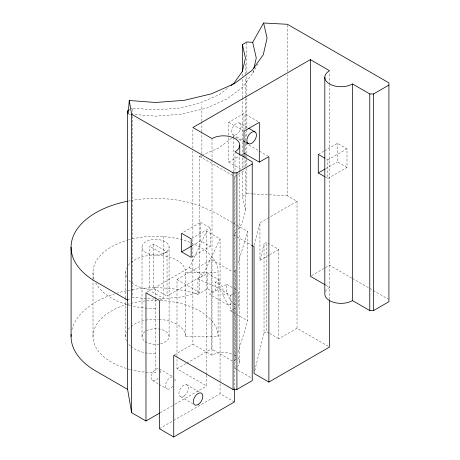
<?xml version="1.0" encoding="UTF-8"?>
<svg xmlns="http://www.w3.org/2000/svg" width="460" height="460" viewBox="0 0 460 460"><rect width="100%" height="100%" fill="white"/><g stroke="black" fill="none" stroke-linecap="round" stroke-linejoin="round"><path stroke-width="0.34" stroke-dasharray="2.3 1.72" d="M126.218 368.425A62.537 36.104 0 0 1 93.012 336.536L93.012 279.548M93.012 278.835L93.012 272.429M125.499 336.536L125.499 298.781M125.499 298.068L125.499 272.429M132.279 116.035L132.273 297.378L155.549 299.149M132.279 115.322L132.279 108.152L155.555 109.923L178.831 108.152L199.427 103.23L219.109 94.697L228.752 87.256M142.013 336.536L142.013 247.227M163.208 236.394L163.208 298.287L149.805 290.553L149.81 246.341L153.634 244.128L167.037 251.867L167.037 296.079L202.837 275.408L220.064 238.935L206.666 231.202L189.434 267.674L153.634 288.339L153.634 244.128M155.549 299.5L155.549 372.64A62.537 36.104 0 0 1 130.927 369.725M155.549 299.034L155.549 289.777A30.049 17.348 0 0 1 130.933 282.377M169.09 336.536L169.09 247.227A13.535 7.814 0 0 0 148.781 240.459A13.535 7.814 0 0 0 148.781 253.995A13.535 7.814 0 0 0 169.09 247.227M206.666 375.193L206.666 385.94L176.991 368.805L176.991 356.661M176.991 355.948L176.991 279.502L211.45 259.607L232.467 271.739M190.963 242.667A62.537 36.104 0 0 1 218.092 272.429L218.092 336.536L185.604 336.536L185.604 272.429A30.049 17.348 0 0 0 164.588 255.881A30.049 17.348 0 0 0 130.933 262.476M192.872 150.943L192.884 344.155L212.025 355.206A16.244 9.378 0 0 1 231.633 353.717L233.237 354.43M192.872 148.103L192.884 128.938M213.365 292.106L207.621 288.788L197.932 294.383L197.932 278.909L207.621 273.315L219.109 279.945L219.109 288.788L209.536 294.314L228.683 305.365L232.513 303.157M158.372 298.931L178.825 297.378L199.427 292.451L199.427 156.279L202.71 154.859M200.635 222.295L210.208 227.827L210.208 246.393L200.635 240.867L200.635 222.295L182.2 232.938M201.882 157.699L201.882 132.606M201.882 131.888L201.882 121.848M201.882 121.135L201.882 104.644M206.666 374.474L206.666 231.202M207.621 288.788L207.621 273.315M232.467 361.048L211.45 348.916L211.45 259.607M212.025 355.206L212.025 161.529M212.025 160.81L212.025 139.288M215.28 291.002L215.28 282.158L219.109 279.945M234.422 401.965L220.064 393.674L220.064 381.495M220.064 380.782L220.064 238.935M228.683 305.365L222.939 295.418L222.939 286.58L215.28 282.158M232.15 302.536L226.768 293.21L226.768 284.366L222.939 286.58M240.936 169.194L228.683 162.121L228.683 135.826M228.683 135.119L228.683 122.331L243.995 113.488L258.704 121.975M232.432 311.955L230.598 310.891L230.598 295.418L215.28 286.58L197.932 278.909M233.852 172.086L233.852 139.225M233.852 138.512L233.852 136.367L242.454 141.335M234.422 389.039L234.427 176.485L237.417 174.76M237.458 369.892L234.997 368.471L235.002 153.272M234.174 360.772L235.819 359.823L235.819 270.514L236.239 269.146M238.251 306.475L238.251 291.002M239.758 361.842L239.758 172.465M239.758 171.747L239.758 155.963M237.906 229.304L242.374 223.077L245.439 209.651L242.374 196.184L242.374 171.034M242.374 168.159L242.374 98.463M242.374 97.744L242.374 79.062M242.374 76.188L242.374 73.312M243.995 167.405L243.995 158.171M243.995 129.829L243.995 113.488M245.439 209.651L245.439 169.401M245.439 166.526L245.439 158.619M245.439 157.901L245.439 155.026M245.439 154.307L245.439 143.526M245.439 140.651L245.439 132.031M245.439 129.156L245.439 98.25M245.439 97.531L245.439 77.406M245.439 74.531L245.439 63.032M242.374 196.184L246.853 193.597L246.859 168.446M246.859 165.571L246.859 158.389M246.859 157.671L246.859 154.077M246.859 153.358L246.859 144.014M246.859 136.114L246.859 128.926M246.859 128.208L246.859 95.876M246.859 95.157L246.859 75.756M246.859 72.881L246.859 41.986M238.119 352.291L247.75 320.798L247.75 231.489L236.722 225.124M269.089 255.07L259.952 260.343L259.952 222.766L269.002 217.54M254.736 370.725L264.034 333.149L264.034 243.84L266.587 242.368L269.037 243.783M269.037 333.086L266.587 331.671L266.587 242.368M328.342 346.328L297.022 328.244L278.835 338.744L278.84 249.441L269.652 244.133M297.022 328.244L297.028 201.325L287.454 195.799L287.454 74.526M287.454 71.656L287.454 25.012M324.455 150.817L337.421 143.33L346.995 148.856L346.995 167.428L327.848 178.48L327.848 159.907L325.456 158.527M329.573 299.684L329.573 85.06M329.573 84.341L329.573 72.151M346.995 167.428L337.421 161.903L337.421 143.33M134.855 114.528L155.555 116.144L181.619 114.166L205.907 108.359L226.768 99.118L242.776 87.078L252.833 73.054L253.46 70.317M254.386 245.255L259.952 222.766M259.952 260.343L264.034 243.84M238.119 262.988L247.75 231.489M235.819 359.823L236.239 358.455M252.833 73.054L258.399 63.302M236.285 231.564L233.852 234.956L236.296 236.371M231.581 138.121L219.109 147.752L203.366 154.577M232.15 137.678L233.852 136.367M297.028 201.325L269.606 217.189M128.783 110.17L129.95 109.497M130.531 109.158L132.279 108.152M228.683 162.121L239.712 155.75M240.321 155.399L243.386 153.629M238.015 174.415L243.995 170.959M318.28 154.382L323.834 151.173M167.037 251.867L163.208 254.075L149.81 246.341M191.774 238.464L210.208 227.827M327.848 159.907L346.995 148.856M192.033 245.835L200.635 240.867M325.686 168.676L337.421 161.903M191.774 257.036L210.208 246.393M127.615 300.064L130.531 298.385M147.073 292.129L149.805 290.553M159.925 300.184L163.208 298.287M234.18 271.463L235.819 270.514M269.698 254.713L278.84 249.441M222.939 295.418L226.768 293.21M230.598 295.418L232.363 294.4M232.95 294.061L236.486 292.019M230.598 310.891L232.363 309.873M232.95 309.534L236.486 307.493M174.357 354.85L192.884 344.155M311.633 275.603L324.881 267.956M325.484 267.605L329.573 265.242L351.825 278.082M176.991 368.805L186.219 363.48M186.835 363.124L211.45 348.916M264.034 333.149L266.587 331.671M160.218 412.752L174.461 404.53M175.082 404.173L206.666 385.94M159.379 428.709L173 420.848M173.621 420.486L220.064 393.674M185.604 272.429L218.092 272.429M246.853 193.597L252.552 193.907M253.264 193.942L287.454 195.799M129.145 114.086L130.571 114.195M234.307 354.901L234.997 355.212A16.244 9.378 0 0 1 236.135 355.936M239.723 123.102A6.768 3.91 -60 0 1 237.578 133.584A6.768 3.91 -60 0 1 231.719 130.197A6.768 3.91 -60 0 1 239.723 123.102L247.687 127.696M325.456 177.1L327.848 178.48M228.683 122.331L244.001 131.169M232.955 134.82L242.759 140.478M245.531 143.106L267.657 155.882M199.427 156.279L234.427 176.485M352.44 278.438L369.133 288.069M369.754 288.426L388.297 299.121M232.432 222.646L215.28 212.744L197.788 204.993A84.468 48.766 0 0 0 130.876 200.589M233.047 223.002L236.112 224.767M325.864 285.211L329.573 287.351A16.244 9.378 0 0 0 325.364 291.554M236.911 236.727L250.987 244.852M226.768 284.366L233.415 288.207M234.019 288.558L237.647 290.651M189.434 267.674L202.837 275.408M233.082 303.491L236.532 305.48M176.991 279.502L199.427 292.451M233.047 312.311L236.106 314.077M236.722 314.433L247.75 320.798M269.646 333.442L278.835 338.744M197.932 294.383L197.788 294.302A84.468 48.766 0 0 0 117.179 293.089M153.634 288.339L167.037 296.079M238.073 370.248L252.23 378.419M159.315 368.862L173.075 376.803M186.628 384.692L199.789 392.288M152.547 380.587L158.527 384.037M159.125 384.382L166.905 388.872M180.751 396.808L192.717 403.713M130.243 369.553A62.537 36.104 0 0 1 126.879 368.621M93.012 336.536A62.537 36.104 0 0 1 126.218 304.647M126.879 304.445A62.537 36.104 0 0 1 130.243 303.514M130.927 303.341A62.537 36.104 0 0 1 156.964 300.438M160.511 300.541A62.537 36.104 0 0 1 218.092 336.536M155.549 308.534A62.537 36.104 0 0 1 130.927 305.618M130.243 305.446A62.537 36.104 0 0 1 126.879 304.514M126.218 304.319A62.537 36.104 0 0 1 95.737 282.975M94.104 279.151A62.537 36.104 0 0 1 127.541 240.143M128.213 239.953A62.537 36.104 0 0 1 131.618 239.068M132.313 238.907A62.537 36.104 0 0 1 190.285 242.403M155.549 353.884A30.049 17.348 0 0 1 130.927 346.483M130.439 346.064A30.049 17.348 0 0 1 128.179 343.695M126.523 341.027A30.049 17.348 0 0 1 126.523 332.045M128.179 329.372A30.049 17.348 0 0 1 130.439 327.002M130.933 326.583A30.049 17.348 0 0 1 158.401 319.263M159.12 319.309A30.049 17.348 0 0 1 185.604 336.536M130.439 281.957A30.049 17.348 0 0 1 128.179 279.588M126.523 276.92A30.049 17.348 0 0 1 126.523 267.938M128.179 265.265A30.049 17.348 0 0 1 130.439 262.896M146.493 330.728A13.535 7.814 0 0 1 167.095 332.448A13.535 7.814 0 0 1 160.402 343.833M159.056 344.086A13.535 7.814 0 0 1 143.825 340.44A13.535 7.814 0 0 1 145.981 331.01M174.915 378.913A6.768 3.91 -60 0 1 174.915 381.771M172.684 386.417A6.768 3.91 -60 0 1 165.502 385.773A6.768 3.91 -60 0 1 172.684 376.843M71.881 329.832A84.468 48.766 0 0 1 114.586 293.882M128.076 201.112A84.468 48.766 0 0 1 130.174 200.715M238.079 357.69A16.244 9.378 0 0 1 237.578 366.528M236.135 367.741A16.244 9.378 0 0 1 234.997 368.471M160.557 370.622A6.768 3.91 -60 0 1 160.557 373.485M158.326 378.126A6.768 3.91 -60 0 1 151.144 377.487A6.768 3.91 -60 0 1 158.326 368.558M184.287 395.887A6.768 3.91 -60 0 0 187.502 385.21A6.768 3.91 -60 0 0 179.279 391.149A6.768 3.91 -60 0 0 184.287 395.887"/><path stroke-width="0.69" d="M71.081 336.53L71.081 247.227M159.603 413.109L145.975 420.975L131.618 412.683L127.615 389.373L127.621 110.843L128.783 110.17M131.618 412.683L131.623 114.258L129.26 100.487L155.555 102.488L184.414 100.297L211.312 93.863L234.404 83.634L252.132 70.299L263.269 54.769L267.07 38.111L263.626 23L287.454 24.294L388.918 82.875L388.918 301.691L373.6 310.558L369.771 310.558L352.544 300.616A16.244 9.378 0 0 1 334.84 302.645A16.244 9.378 0 0 1 324.812 293.98L324.817 77.343M145.975 420.975L145.981 292.761L159.379 300.501L159.379 428.709L173.736 437L234.422 401.965L234.422 389.039M173.736 437L173.736 355.206L233.082 389.471L236.911 389.471L252.224 380.633L252.23 161.782L235.002 151.834A16.244 9.378 0 0 0 235.002 138.575L231.639 137.08A16.244 9.378 0 0 0 212.025 138.575L192.884 127.518L310.373 59.633L329.573 70.713A16.244 9.378 0 0 0 329.573 83.979A16.244 9.378 0 0 0 352.544 83.979L369.777 93.926L373.6 93.926L388.918 85.083M181.585 251.861L181.585 233.295L191.159 238.82L191.159 257.393L181.585 251.861L191.417 246.186M233.082 389.471L233.088 172.833L131.623 114.258M236.911 389.471L236.911 172.833L252.23 163.996M239.758 154.531L239.758 145.205M242.374 71.875L242.374 44.574L246.859 41.986L252.689 42.303L263.626 23M243.995 156.751L244.001 131.169L259.313 122.325L259.313 162.115L243.995 153.278M251.597 245.203L254.046 246.617L254.046 373.508L268.881 382.07L268.887 156.59L259.313 162.115M324.858 176.749L318.274 172.954L318.28 154.382L324.858 158.183M329.573 300.403L329.567 347.035L268.881 382.07M352.544 300.616L352.544 83.979M369.771 310.558L369.777 93.926M373.6 310.558L373.6 93.926M129.26 100.487L128.162 114.005L127.621 110.843M253.926 68.264L256.266 58.006L252.689 42.303M231.018 85.502L233.852 83.312L242.374 71.432L245.439 58.006L242.374 44.574M318.274 172.954L325.07 169.033M233.088 172.833L236.911 172.833M248.912 128.403L255.041 131.939A6.768 3.91 -60 0 1 252.891 142.427A6.768 3.91 -60 0 1 247.031 139.041A6.768 3.91 -60 0 1 255.041 131.939M243.369 140.835L248.273 143.664M325.249 284.855L310.425 276.299L310.373 59.633M127.615 300.064L95.824 281.71A84.468 48.766 0 0 1 127.374 201.25M127.615 389.373L95.824 371.019A84.468 48.766 0 0 1 71.15 334.529M198.645 404.179A6.768 3.91 -60 0 0 201.865 393.495A6.768 3.91 -60 0 0 193.637 399.441A6.768 3.91 -60 0 0 198.645 404.179"/></g></svg>
